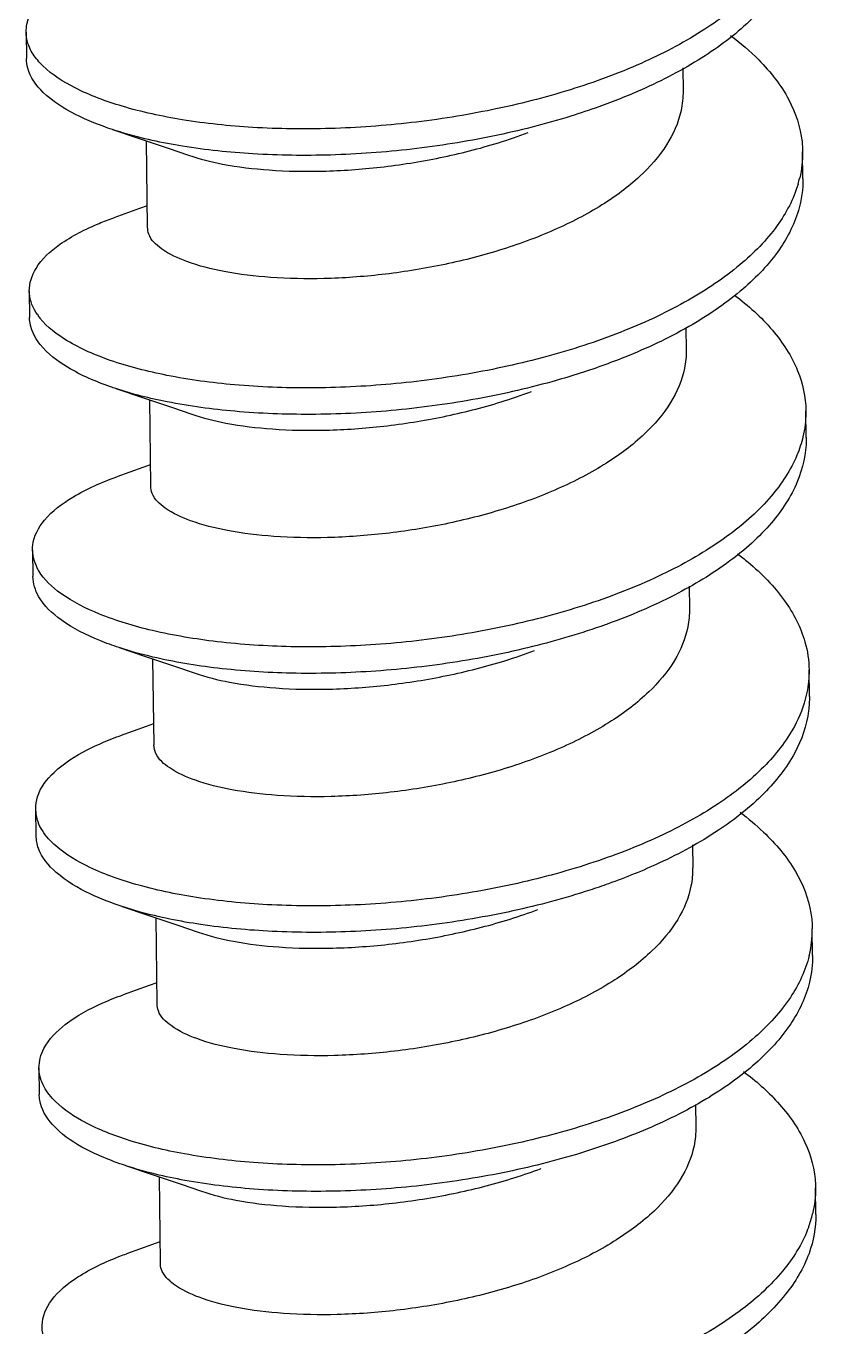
# Model space of a CAD drawing. Header units: millimetres. Extents: x -2947 to 97, y -3022 to 322.
# Drawn here: x -1621.39 to -1618.33, y -1762.5 to -1757.46 of the extents above; entities that cross this region are included whole.
import ezdxf

# ---------------------------------------------------------------- set-up
doc = ezdxf.new("R2010")
doc.units = ezdxf.units.MM
doc.layers.get('0').update_dxf_attribs({"linetype": 'CONTINUOUS'})

msp = doc.modelspace()

# ---------------------------------------------------------------- linework, layer by layer
at = {"color": 7}
for p, q in [((-1621.387211646453, -1757.485505361473, 1e-08), (-1621.385938865753, -1757.587993717873, 1e-08)), ((-1618.845290566853, -1757.624425561473, 1e-08), (-1618.844189687953, -1757.713071845474, 1e-08)), ((-1621.052105836753, -1757.863110802673, 1e-08), (-1620.949163565253, -1757.897261772874, 1e-08)), ((-1620.949163565253, -1757.897261772874, 1e-08), (-1620.837081249653, -1757.935033502673, 1e-08)), ((-1620.921948764753, -1757.906433158174, 1e-08), (-1620.917806827953, -1758.239955109474, 1e-08)), ((-1620.837081249653, -1757.935033502673, 1e-08), (-1620.757999161153, -1757.962202224874, 1e-08)), ((-1618.379947694953, -1758.051794427473, 1e-08), (-1618.381220475653, -1757.949306071073, 1e-08)), ((-1620.947603332553, -1758.168244353174, 1e-08), (-1621.047866332053, -1758.204290296574, 1e-08)), ((-1620.918827748253, -1758.157747353674, 1e-08), (-1620.947603332553, -1758.168244353174, 1e-08)), ((-1621.374766679753, -1758.487613734773, 1e-08), (-1621.373493899153, -1758.590102091073, 1e-08)), ((-1618.832796404653, -1758.630495319574, 1e-08), (-1618.831744721253, -1758.715180218774, 1e-08)), ((-1621.039660870153, -1758.865219175973, 1e-08), (-1620.936718598653, -1758.899370146174, 1e-08)), ((-1620.936718598653, -1758.899370146174, 1e-08), (-1620.824636282953, -1758.937141875873, 1e-08)), ((-1620.909503798053, -1758.908541531373, 1e-08), (-1620.905361861253, -1759.242063482774, 1e-08)), ((-1620.824636282953, -1758.937141875873, 1e-08), (-1620.745554194453, -1758.964310598174, 1e-08)), ((-1618.367502728253, -1759.053902800673, 1e-08), (-1618.368775508953, -1758.951414444373, 1e-08)), ((-1620.935158365853, -1759.170352726373, 1e-08), (-1621.035421365453, -1759.206398669774, 1e-08)), ((-1620.906382781553, -1759.159855726874, 1e-08), (-1620.935158365853, -1759.170352726373, 1e-08)), ((-1621.362321713153, -1759.489722107974, 1e-08), (-1621.361048932453, -1759.592210464374, 1e-08)), ((-1618.820395113753, -1759.629086782573, 1e-08), (-1618.819299754653, -1759.717288591974, 1e-08)), ((-1621.027215903453, -1759.867327549173, 1e-08), (-1620.924273631953, -1759.901478519374, 1e-08)), ((-1620.924273631953, -1759.901478519374, 1e-08), (-1620.812191316353, -1759.939250249173, 1e-08)), ((-1620.897058831453, -1759.910649904573, 1e-08), (-1620.892916894653, -1760.244171855973, 1e-08)), ((-1620.812191316353, -1759.939250249173, 1e-08), (-1620.733109227853, -1759.966418971374, 1e-08)), ((-1618.355057761653, -1760.056011173973, 1e-08), (-1618.356330542353, -1759.953522817574, 1e-08)), ((-1620.922713399253, -1760.172461099673, 1e-08), (-1621.022976398753, -1760.208507043073, 1e-08)), ((-1620.893937814953, -1760.161964100173, 1e-08), (-1620.922713399253, -1760.172461099673, 1e-08)), ((-1621.349876746453, -1760.491830481274, 1e-08), (-1621.348603965853, -1760.594318837574, 1e-08)), ((-1618.807964452153, -1760.630043267273, 1e-08), (-1618.806854787953, -1760.719396965173, 1e-08)), ((-1621.014770936853, -1760.869435922473, 1e-08), (-1620.911828665353, -1760.903586892674, 1e-08)), ((-1620.911828665353, -1760.903586892674, 1e-08), (-1620.799746349753, -1760.941358622374, 1e-08)), ((-1620.884613864753, -1760.912758277873, 1e-08), (-1620.880471927953, -1761.246280229273, 1e-08)), ((-1620.799746349753, -1760.941358622374, 1e-08), (-1620.720664261153, -1760.968527344673, 1e-08)), ((-1618.342612795053, -1761.058119547174, 1e-08), (-1618.343885575653, -1760.955631190874, 1e-08)), ((-1620.910268432653, -1761.174569472873, 1e-08), (-1621.010531432153, -1761.210615416273, 1e-08)), ((-1620.881492848253, -1761.164072473373, 1e-08), (-1620.910268432653, -1761.174569472873, 1e-08)), ((-1621.337431779853, -1761.493938854474, 1e-08), (-1621.336158999153, -1761.596427210874, 1e-08)), ((-1618.795487978853, -1761.634688659074, 1e-08), (-1618.794409821353, -1761.721505338473, 1e-08)), ((-1621.002325970153, -1761.871544295674, 1e-08), (-1620.899383698653, -1761.905695265873, 1e-08)), ((-1620.899383698653, -1761.905695265873, 1e-08), (-1620.787301383053, -1761.943466995674, 1e-08)), ((-1620.872168898153, -1761.914866651074, 1e-08), (-1620.868026961353, -1762.248388602473, 1e-08)), ((-1620.787301383053, -1761.943466995674, 1e-08), (-1620.708219294553, -1761.970635717873, 1e-08)), ((-1618.330167828353, -1762.060227920374, 1e-08), (-1618.331440609053, -1761.957739564074, 1e-08)), ((-1620.897823465953, -1762.176677846173, 1e-08), (-1620.998086465453, -1762.212723789573, 1e-08)), ((-1620.869047881653, -1762.166180846573, 1e-08), (-1620.897823465953, -1762.176677846173, 1e-08))]:
    msp.add_line(p, q, dxfattribs=at)
for centre, radius, start, end in [((-1618.817126164053, -1757.950532323974, 1e-08), 0.436007594, 343.5682483880861, 346.7797100400228), ((-1621.135468637153, -1758.437560754073, 1e-08), 0.2511278317, 214.2789915231026, 218.0139488016406), ((-1618.765912017753, -1760.959848448073, 1e-08), 0.4218786062, -13.26970093870881, 0.5725196204808767), ((-1618.763801350453, -1760.960337336974, 1e-08), 0.4197120758, 346.3797222877934, 346.7291200961873), ((-1618.785569916653, -1761.953831220374, 1e-08), 0.4548625884, 340.0885104719924, 346.7145178531936)]:
    msp.add_arc(centre, radius, start, end, dxfattribs=at)
for points, start_tangent, end_tangent in [([(-1618.404200005953, -1757.044622456073, 1e-08), (-1618.462396239353, -1757.186471093773, 1e-08), (-1618.588491368153, -1757.341170037873, 1e-08), (-1618.772694536953, -1757.482852642674, 1e-08), (-1619.006778887553, -1757.606708493674, 1e-08), (-1619.280294829653, -1757.708721546173, 1e-08), (-1619.581035679953, -1757.785849082174, 1e-08), (-1619.895581598653, -1757.836157295773, 1e-08), (-1620.209897584553, -1757.858907464573, 1e-08), (-1620.509958882553, -1757.854588867273, 1e-08), (-1620.782375934053, -1757.824896981374, 1e-08), (-1621.014991022953, -1757.772657931973, 1e-08), (-1621.197420029853, -1757.701702557673, 1e-08), (-1621.321515154253, -1757.616695706573, 1e-08), (-1621.359736605553, -1757.571237745174, 1e-08)], (-0.2234260978810866, -0.9747208722427313), (-0.5468291230234762, 0.8372442357002977)), ([(-1618.392587594153, -1757.049688576873, 1e-08), (-1618.398773902453, -1757.126634596274, 1e-08), (-1618.461123458653, -1757.288959450173, 1e-08), (-1618.587218587453, -1757.443658394273, 1e-08), (-1618.771421756253, -1757.585340999074, 1e-08), (-1619.005506106853, -1757.709196850074, 1e-08), (-1619.170399448553, -1757.774969270473, 1e-08)], (0.01294030414130141, -0.9999162707590725), (-0.9416452198937902, -0.3366070109952784)), ([(-1621.386383495653, -1757.485505014974, 1e-08), (-1621.375356739753, -1757.426081904173, 1e-08), (-1621.302666659053, -1757.331974883373, 1e-08), (-1621.166878185853, -1757.246303803874, 1e-08), (-1621.060328153353, -1757.202134757074, 1e-08)], (-0.0004184959220286516, 0.9999999124305778), (0.9416817033333387, 0.3365049325154416)), ([(-1621.359736605553, -1757.571237745174, 1e-08), (-1621.381727984953, -1757.522928368273, 1e-08), (-1621.386383495653, -1757.485505014974, 1e-08)], (-0.5468291229652805, 0.8372442357383072), (-0.0004184964622882094, 0.9999999124303517)), ([(-1618.660846854853, -1757.498484234874, 1e-08), (-1618.551080894553, -1757.593482608973, 1e-08), (-1618.435148534853, -1757.747562962573, 1e-08), (-1618.383671940553, -1757.909596891774, 1e-08), (-1618.381320965053, -1757.949307024373, 1e-08)], (0.8003268582774906, -0.5995639414772052), (0.009485600720088872, -0.9999550106774701)), ([(-1621.052106969553, -1757.863114240273, 1e-08), (-1621.196147249153, -1757.804190914073, 1e-08), (-1621.320242373553, -1757.719184062973, 1e-08), (-1621.380455204253, -1757.625416724573, 1e-08), (-1621.385110715053, -1757.587993371274, 1e-08)], (-0.9497639880613264, 0.3129670381715053), (-0.0004184960505023935, 0.9999999124305241)), ([(-1618.844338657253, -1757.712801204174, 1e-08), (-1618.852067582253, -1757.789719612274, 1e-08), (-1618.908024111753, -1757.921956268573, 1e-08), (-1619.012282891553, -1758.044565418474, 1e-08), (-1619.157966534153, -1758.154481680373, 1e-08), (-1619.342753061553, -1758.251401553573, 1e-08), (-1619.555114490353, -1758.330098518074, 1e-08), (-1619.780151379253, -1758.387492617574, 1e-08), (-1620.010006380453, -1758.423964700974, 1e-08), (-1620.233879355953, -1758.439513128673, 1e-08), (-1620.440464469853, -1758.435031630373, 1e-08)], (0.01212621382517516, -0.9999264747661532), (-0.9974433968558539, 0.07146096884772506)), ([(-1619.170399448553, -1757.774969270473, 1e-08), (-1619.279022048953, -1757.811209902473, 1e-08), (-1619.579762899353, -1757.888337438474, 1e-08), (-1619.894308817953, -1757.938645652173, 1e-08), (-1620.208624803853, -1757.961395820873, 1e-08), (-1620.508686101953, -1757.957077223573, 1e-08), (-1620.781103153353, -1757.927385337774, 1e-08), (-1621.013718242253, -1757.875146288373, 1e-08), (-1621.052106969553, -1757.863114240273, 1e-08)], (-0.9416452198873374, -0.3366070110133301), (-0.9497639880909754, 0.3129670380815296)), ([(-1620.445627295353, -1758.019304464273, 1e-08), (-1620.239644589153, -1758.023800573973, 1e-08), (-1620.015871128753, -1758.008317066874, 1e-08), (-1619.783965168053, -1757.971488464973, 1e-08), (-1619.558862581153, -1757.913933959973, 1e-08), (-1619.443542804753, -1757.874586042074, 1e-08)], (0.9974433968559832, -0.0714609688459223), (0.9363005669648075, 0.3511997270804462)), ([(-1620.757992040153, -1757.962181660674, 1e-08), (-1620.626639975553, -1757.996356812873, 1e-08), (-1620.445627295353, -1758.019304464273, 1e-08)], (0.9449497002981709, -0.3272156229558683), (0.9974433968521875, -0.07146096889889932)), ([(-1618.381320965053, -1757.949307024373, 1e-08), (-1618.392673653453, -1758.050245353673, 1e-08)], (0.009485601094784992, -0.9999550106739157), (-0.2286845289982725, -0.9735005835626592)), ([(-1618.398926270353, -1758.073867116073, 1e-08), (-1618.480213117353, -1758.234556704674, 1e-08), (-1618.623891629953, -1758.386008281574, 1e-08), (-1618.823540750553, -1758.522976121673, 1e-08), (-1619.070245341053, -1758.640859902974, 1e-08), (-1619.352993446553, -1758.735909699374, 1e-08), (-1619.659166993453, -1758.805393079374, 1e-08), (-1619.975104058153, -1758.847716864674, 1e-08), (-1620.286707649253, -1758.862498123373, 1e-08), (-1620.580073877353, -1758.850581233074, 1e-08), (-1620.842111519853, -1758.814000255274, 1e-08), (-1621.061125372553, -1758.755888296773, 1e-08), (-1621.227337394653, -1758.680337895973, 1e-08), (-1621.333322423053, -1758.592218658073, 1e-08)], (-0.2828692089936874, -0.959158490867534), (-0.615489962513103, 0.7881447240485842)), ([(-1618.380048184353, -1758.051795380673, 1e-08), (-1618.397653489653, -1758.176355472473, 1e-08), (-1618.478940336653, -1758.337045061073, 1e-08), (-1618.622618849253, -1758.488496637974, 1e-08), (-1618.822267969853, -1758.625464478073, 1e-08), (-1619.068972560353, -1758.743348259373, 1e-08), (-1619.157956346353, -1758.777072422773, 1e-08)], (0.009485600704099446, -0.9999550106776216), (-0.9415781800163041, -0.3367944935968883)), ([(-1621.374672683153, -1758.487613792473, 1e-08), (-1621.348540863553, -1758.400310511874, 1e-08), (-1621.257058801753, -1758.308079210874, 1e-08), (-1621.103950680953, -1758.225879273974, 1e-08), (-1621.047887572153, -1758.204231052874, 1e-08)], (0.0006137365329465062, 0.9999998116637163), (0.9413304639568387, 0.3374862332404135)), ([(-1620.440464469853, -1758.435031630373, 1e-08), (-1620.620627315253, -1758.412246182973, 1e-08), (-1620.764728345753, -1758.373676779774, 1e-08), (-1620.862720544653, -1758.324032557874, 1e-08), (-1620.912085512053, -1758.267212860073, 1e-08), (-1620.916533910153, -1758.240076214573, 1e-08)], (-0.9974433968575658, 0.0714609688238313), (-0.001165242136687796, 0.999999321105151)), ([(-1621.342976786353, -1758.579001751973, 1e-08), (-1621.374339042253, -1758.496960262074, 1e-08), (-1621.374672683153, -1758.487613792473, 1e-08)], (-0.5628059339868379, 0.826589063966614), (0.0006137369067209095, 0.999999811663487)), ([(-1618.644954624853, -1758.503223812374, 1e-08), (-1618.498561745253, -1758.639211110074, 1e-08), (-1618.400948907453, -1758.796175283973, 1e-08), (-1618.368781323053, -1758.951414523273, 1e-08)], (0.7980946018561867, -0.6025321622021639), (0.01357627106794115, -0.9999078381850448)), ([(-1621.039667158553, -1758.865238179773, 1e-08), (-1621.059852591853, -1758.858376653073, 1e-08), (-1621.226064613953, -1758.782826252374, 1e-08), (-1621.332049642453, -1758.694707014373, 1e-08), (-1621.373066261553, -1758.599448618474, 1e-08), (-1621.373399902453, -1758.590102148773, 1e-08)], (-0.9493732630433096, 0.314150294315474), (0.0006137364181953476, 0.9999998116637868)), ([(-1618.831896784253, -1758.714923854273, 1e-08), (-1618.838519192153, -1758.786581918774, 1e-08), (-1618.892278770053, -1758.918790526073, 1e-08), (-1618.994511774853, -1759.041699707873, 1e-08), (-1619.140732556553, -1759.153575403974, 1e-08), (-1619.327327823153, -1759.252193034673, 1e-08), (-1619.540826536953, -1759.331636891673, 1e-08), (-1619.765444526853, -1759.389136144373, 1e-08), (-1619.994621910853, -1759.425737931774, 1e-08), (-1620.220677525953, -1759.441602929073, 1e-08), (-1620.428019503153, -1759.437140003573, 1e-08)], (0.01265360833758065, -0.9999199398932092), (-0.9974433968537072, 0.07146096887768871)), ([(-1619.157956346353, -1758.777072422773, 1e-08), (-1619.351720665853, -1758.838398055674, 1e-08), (-1619.657894212753, -1758.907881435674, 1e-08), (-1619.973831277453, -1758.950205221073, 1e-08), (-1620.285434868553, -1758.964986479673, 1e-08), (-1620.578801096653, -1758.953069589374, 1e-08), (-1620.840838739153, -1758.916488611674, 1e-08), (-1621.039667158553, -1758.865238179773, 1e-08)], (-0.9415781800148845, -0.336794493600857), (-0.949373263007222, 0.3141502944245321)), ([(-1620.433182328753, -1759.021412837573, 1e-08), (-1620.226597214853, -1759.025894335874, 1e-08), (-1620.002724239353, -1759.010345908173, 1e-08), (-1619.772869238153, -1758.973873824773, 1e-08), (-1619.547832349253, -1758.916479725273, 1e-08), (-1619.431097842353, -1758.876694403573, 1e-08)], (0.9974433968533465, -0.07146096888272381), (0.9362988853314242, 0.3512042102924346)), ([(-1620.745551457053, -1758.964302706674, 1e-08), (-1620.613345174153, -1758.998627390174, 1e-08), (-1620.433182328753, -1759.021412837573, 1e-08)], (0.9447733261966484, -0.3277245216753261), (0.9974433968461708, -0.0714609689828806)), ([(-1618.368781323053, -1758.951414523273, 1e-08), (-1618.368755811553, -1758.959457461173, 1e-08), (-1618.380122451753, -1759.051657495073, 1e-08)], (0.0135762715469181, -0.9999078381785415), (-0.2302505808978142, -0.9731313734518167)), ([(-1618.380122451753, -1759.051657495073, 1e-08), (-1618.403398333153, -1759.123284738474, 1e-08), (-1618.503314117153, -1759.281859922974, 1e-08), (-1618.664032196553, -1759.429619857674, 1e-08), (-1618.878372221353, -1759.561483319173, 1e-08), (-1619.136764419053, -1759.673077439174, 1e-08), (-1619.427676028553, -1759.760932562373, 1e-08), (-1619.738125206153, -1759.822636855673, 1e-08), (-1620.054259503753, -1759.856943781173, 1e-08), (-1620.361973141453, -1759.863827642374, 1e-08), (-1620.647535567953, -1759.844484729374, 1e-08), (-1620.898203302453, -1759.801280011173, 1e-08), (-1621.102787789753, -1759.737641751773, 1e-08), (-1621.252153969553, -1759.657908744874, 1e-08), (-1621.338107346253, -1759.569832569473, 1e-08)], (-0.230250581066729, -0.9731313734118502), (-0.4981406019444228, 0.8670962695655241)), ([(-1618.367508542353, -1759.053902879673, 1e-08), (-1618.367483030853, -1759.061945817473, 1e-08), (-1618.402125552553, -1759.225773094774, 1e-08), (-1618.502041336453, -1759.384348279274, 1e-08), (-1618.662759415853, -1759.532108214074, 1e-08), (-1618.877099440653, -1759.663971675574, 1e-08), (-1619.135491638353, -1759.775565795574, 1e-08), (-1619.145514458253, -1759.779172188973, 1e-08)], (0.0135762711254641, -0.9999078381842638), (-0.9416240378317507, -0.3366662611213512)), ([(-1621.361992212353, -1759.489711595673, 1e-08), (-1621.361291370353, -1759.470874318274, 1e-08), (-1621.316162038353, -1759.374913330274, 1e-08), (-1621.206231663953, -1759.285033122273, 1e-08), (-1621.035421579353, -1759.206398072673, 1e-08)], (-0.03188748453253159, 0.9994914648611001), (0.9414231016873764, 0.3372277325626111)), ([(-1620.428019503153, -1759.437140003573, 1e-08), (-1620.607330159853, -1759.414516593473, 1e-08), (-1620.750229340553, -1759.376538163473, 1e-08), (-1620.848557594453, -1759.327378936874, 1e-08), (-1620.899079181653, -1759.270657113173, 1e-08), (-1620.904087984353, -1759.242143619574, 1e-08)], (-0.9974433968551009, 0.07146096885823737), (-0.006509048862363823, 0.999978815917071)), ([(-1621.338107346253, -1759.569832569473, 1e-08), (-1621.339627338453, -1759.567136974574, 1e-08), (-1621.361992212353, -1759.489711595673, 1e-08)], (-0.4981406021563748, 0.8670962694437592), (-0.0318874844834271, 0.9994914648626666)), ([(-1618.633696252453, -1759.504425069374, 1e-08), (-1618.592781364153, -1759.536814601073, 1e-08), (-1618.451216368453, -1759.685939779374, 1e-08), (-1618.372289858053, -1759.845322694473, 1e-08), (-1618.356485730453, -1759.953525102574, 1e-08)], (0.7983444535517221, -0.6022010739638399), (0.01472236601506962, -0.9998916200963575)), ([(-1621.027238191153, -1759.867395019074, 1e-08), (-1621.101515009153, -1759.840130108174, 1e-08), (-1621.250881188853, -1759.760397101274, 1e-08), (-1621.338354557753, -1759.669625330973, 1e-08), (-1621.360719431653, -1759.592199952073, 1e-08)], (-0.9495338001185739, 0.3136647293407089), (-0.03188748453770184, 0.9994914648609351)), ([(-1618.819446036653, -1759.717160064473, 1e-08), (-1618.825689904953, -1759.786763696473, 1e-08), (-1618.877621096153, -1759.917277734373, 1e-08), (-1618.976925513753, -1760.038916238474, 1e-08), (-1619.121474155953, -1760.151339668274, 1e-08), (-1619.306942289253, -1760.250759362773, 1e-08), (-1619.520044078553, -1760.331144470274, 1e-08), (-1619.744544781853, -1760.389487949473, 1e-08), (-1619.977336515953, -1760.427287115873, 1e-08), (-1620.206734181053, -1760.443673827474, 1e-08), (-1620.415574536553, -1760.439248376773, 1e-08)], (0.01245274315501939, -0.9999224615878548), (-0.9974433968570672, 0.0714609688307901)), ([(-1619.145514458253, -1759.779172188973, 1e-08), (-1619.426403247853, -1759.863420918673, 1e-08), (-1619.736852425453, -1759.925125211973, 1e-08), (-1620.052986723153, -1759.959432137573, 1e-08), (-1620.360700360753, -1759.966315998774, 1e-08), (-1620.646262787353, -1759.946973085674, 1e-08), (-1620.896930521753, -1759.903768367473, 1e-08), (-1621.027238191153, -1759.867395019074, 1e-08)], (-0.9416240378426117, -0.3366662610909739), (-0.9495338001571887, 0.3136647292238129)), ([(-1620.420737362053, -1760.023521210774, 1e-08), (-1620.213395325153, -1760.027984134773, 1e-08), (-1619.987339627153, -1760.012119122573, 1e-08), (-1619.758162282653, -1759.975517330273, 1e-08), (-1619.533548355853, -1759.918019325473, 1e-08), (-1619.418652767253, -1759.878803066174, 1e-08)], (0.9974433968530968, -0.07146096888620782), (0.9363010571383819, 0.3511984202720003)), ([(-1620.733108126453, -1759.966415798473, 1e-08), (-1620.600048018753, -1760.000897800674, 1e-08), (-1620.420737362053, -1760.023521210774, 1e-08)], (0.944707354413157, -0.3279146451711082), (0.9974433968551722, -0.07146096885724007)), ([(-1618.356485730453, -1759.953525102574, 1e-08), (-1618.359500174953, -1760.009364196574, 1e-08), (-1618.367014224553, -1760.051465929474, 1e-08)], (0.01472236641920829, -0.9998916200904068), (-0.2260248050522057, -0.974121546574714)), ([(-1618.367014224553, -1760.051465929474, 1e-08), (-1618.413398568353, -1760.172257546573, 1e-08), (-1618.531564630853, -1760.328247167874, 1e-08), (-1618.708714153353, -1760.471885117774, 1e-08), (-1618.936934592053, -1760.598273850374, 1e-08), (-1619.206037655553, -1760.703284454473, 1e-08), (-1619.504013300853, -1760.783740639573, 1e-08), (-1619.817564907253, -1760.837560273474, 1e-08), (-1620.132701780553, -1760.863848162874, 1e-08), (-1620.435362586553, -1760.862935943774, 1e-08), (-1620.712041931053, -1760.836367303773, 1e-08), (-1620.950392167853, -1760.786829194174, 1e-08), (-1621.139773616553, -1760.718032098373, 1e-08), (-1621.271728671953, -1760.634544690573, 1e-08), (-1621.323945221453, -1760.575453668073, 1e-08)], (-0.2260248051956045, -0.9741215465414411), (-0.5306650687938143, 0.847581609499673)), ([(-1618.355212949853, -1760.056013458874, 1e-08), (-1618.358227394253, -1760.111852552874, 1e-08), (-1618.412125787653, -1760.274745902873, 1e-08), (-1618.530291850153, -1760.430735524274, 1e-08), (-1618.707441372653, -1760.574373474074, 1e-08), (-1618.935661811353, -1760.700762206674, 1e-08), (-1619.133065739953, -1760.781291060173, 1e-08)], (0.01472236604758277, -0.9998916200958786), (-0.9416752908824775, -0.3365228766984521)), ([(-1621.278295034653, -1760.350031146674, 1e-08), (-1621.150329638853, -1760.262968531973, 1e-08), (-1621.022994389153, -1760.208456606574, 1e-08)], (0.72554800084358, 0.6881715618011867), (0.9418760568756979, 0.33596055346467)), ([(-1620.415574536553, -1760.439248376773, 1e-08), (-1620.590939991053, -1760.417367132874, 1e-08), (-1620.731456183753, -1760.380917478873, 1e-08), (-1620.831182615353, -1760.332921444473, 1e-08), (-1620.884303478653, -1760.277747122674, 1e-08), (-1620.891894194453, -1760.244162895874, 1e-08)], (-0.9974433968491038, 0.071460968941944), (-0.02741258703300726, 0.9996242044249217)), ([(-1621.349003369853, -1760.491817856373, 1e-08), (-1621.342586784653, -1760.444813923673, 1e-08), (-1621.278295034653, -1760.350031146674, 1e-08)], (-0.0144537080349528, 0.9998955397060436), (0.7255480009031242, 0.6881715617384085)), ([(-1621.323945221453, -1760.575453668073, 1e-08), (-1621.340358679953, -1760.541590252873, 1e-08), (-1621.349003369853, -1760.491817856373, 1e-08)], (-0.530665068415313, 0.8475816097366501), (-0.01445370817952477, 0.9998955397039538)), ([(-1618.623706399953, -1760.504658816873, 1e-08), (-1618.533071764753, -1760.580877144474, 1e-08), (-1618.409176017353, -1760.733537204674, 1e-08), (-1618.349232118653, -1760.894864653474, 1e-08), (-1618.344054473053, -1760.955632958473, 1e-08)], (0.8002543005788582, -0.5996607827806004), (0.01046524178991853, -0.9999452378576932)), ([(-1621.014779136853, -1760.869460812373, 1e-08), (-1621.138500835853, -1760.820520454773, 1e-08), (-1621.270455891253, -1760.737033046873, 1e-08), (-1621.339085899253, -1760.644078609273, 1e-08), (-1621.347730589153, -1760.594306212774, 1e-08)], (-0.9497838927235265, 0.3129066268440872), (-0.01445370783656905, 0.9998955397089113)), ([(-1618.806990768353, -1760.719403747473, 1e-08), (-1618.813524815053, -1760.790280620273, 1e-08), (-1618.864829119753, -1760.918811711173, 1e-08), (-1618.964520864853, -1761.041063329474, 1e-08), (-1619.108833044753, -1761.153322009074, 1e-08), (-1619.292487076553, -1761.251963253873, 1e-08), (-1619.501690670653, -1761.331387618774, 1e-08), (-1619.725876324253, -1761.390284098274, 1e-08), (-1619.961536713453, -1761.429002580774, 1e-08), (-1620.193180183653, -1761.445753860074, 1e-08), (-1620.403129569853, -1761.441356750073, 1e-08)], (0.0118397346665716, -0.9999299078850602), (-0.9974433968538728, 0.07146096887537705)), ([(-1619.133065739953, -1760.781291060173, 1e-08), (-1619.204764874853, -1760.805772810773, 1e-08), (-1619.502740520253, -1760.886228995973, 1e-08), (-1619.816292126553, -1760.940048629874, 1e-08), (-1620.131428999853, -1760.966336519174, 1e-08), (-1620.434089805853, -1760.965424300174, 1e-08), (-1620.710769150353, -1760.938855660073, 1e-08), (-1620.949119387253, -1760.889317550474, 1e-08), (-1621.014779136853, -1760.869460812373, 1e-08)], (-0.9416752909012103, -0.336522876646033), (-0.9497838927155661, 0.3129066268682498)), ([(-1620.408292395453, -1761.025629583974, 1e-08), (-1620.199452039953, -1761.030055034673, 1e-08), (-1619.970054374853, -1761.013668323073, 1e-08), (-1619.737262640753, -1760.975869156674, 1e-08), (-1619.512761937453, -1760.917525677473, 1e-08), (-1619.406207557753, -1760.880912087874, 1e-08)], (0.9974433968567666, -0.07146096883498533), (0.9363115752539862, 0.3511703775169525)), ([(-1620.720664909453, -1760.968529208873, 1e-08), (-1620.583657849953, -1761.003748340073, 1e-08), (-1620.408292395453, -1761.025629583974, 1e-08)], (0.9445236972755348, -0.3284432755971023), (0.9974433968488315, -0.07146096894574089)), ([(-1618.342781692353, -1761.058121314873, 1e-08), (-1618.354619754553, -1761.161662048074, 1e-08), (-1618.427569028553, -1761.323134015273, 1e-08), (-1618.563537835353, -1761.476076672173, 1e-08), (-1618.756448665853, -1761.615177850474, 1e-08), (-1618.997686643953, -1761.735742165274, 1e-08), (-1619.120619943353, -1761.783401747174, 1e-08)], (0.01046524181979954, -0.9999452378573804), (-0.9416009383797899, -0.336730861137347)), ([(-1618.355892535153, -1761.059173691774, 1e-08), (-1618.428841809253, -1761.220645658873, 1e-08), (-1618.564810616053, -1761.373588315773, 1e-08), (-1618.757721446553, -1761.512689494074, 1e-08), (-1618.998959424653, -1761.633253808974, 1e-08), (-1619.277756190453, -1761.731411888374, 1e-08), (-1619.581669744253, -1761.804292793974, 1e-08), (-1619.897138868953, -1761.850151952074, 1e-08), (-1620.210087424853, -1761.868448892474, 1e-08), (-1620.506551590153, -1761.859871332173, 1e-08), (-1620.773302096453, -1761.826304530473, 1e-08), (-1620.998433731953, -1761.770747280574, 1e-08), (-1621.171895843953, -1761.697178282073, 1e-08), (-1621.285940201753, -1761.610378847373, 1e-08)], (-0.2354865816161155, -0.9718776002556889), (-0.6638702608091706, 0.7478477631264026)), ([(-1621.337014412953, -1761.493941999874, 1e-08), (-1621.318248449353, -1761.418922368473, 1e-08), (-1621.235035334453, -1761.325802804874, 1e-08), (-1621.089516272153, -1761.242013650273, 1e-08), (-1621.010555301153, -1761.210548738174, 1e-08)], (0.007536090842263865, 0.9999716032642212), (0.9414939603517148, 0.3370298541987689)), ([(-1620.403129569853, -1761.441356750073, 1e-08), (-1620.581978590753, -1761.418820859573, 1e-08), (-1620.726360734653, -1761.380381485073, 1e-08), (-1620.825844835253, -1761.330022944173, 1e-08), (-1620.874936414553, -1761.273081221474, 1e-08), (-1620.879296386753, -1761.246281931573, 1e-08)], (-0.9974433968551709, 0.0714609688572592), (-0.001304904777974667, 0.9999991486113978)), ([(-1621.307768877753, -1761.582360950074, 1e-08), (-1621.335466261453, -1761.515719844674, 1e-08), (-1621.337014412953, -1761.493941999874, 1e-08)], (-0.5575669793252076, 0.8301319555144011), (0.007536090466389119, 0.999971603267054)), ([(-1618.609662668653, -1761.507991851874, 1e-08), (-1618.478312427453, -1761.626122588673, 1e-08), (-1618.372551924353, -1761.781868694974, 1e-08), (-1618.331815282053, -1761.944659131574, 1e-08), (-1618.331455331753, -1761.957739721273, 1e-08)], (0.7995350875061815, -0.6006193835087932), (0.01067833541416381, -0.9999429849510334)), ([(-1621.002325127753, -1761.871541744573, 1e-08), (-1621.170623063253, -1761.799666638373, 1e-08), (-1621.284667421053, -1761.712867203673, 1e-08), (-1621.334193480753, -1761.618208200974, 1e-08), (-1621.335741632253, -1761.596430356274, 1e-08)], (-0.9495676387030454, 0.3135622737637971), (0.007536090980484663, 0.9999716032631796)), ([(-1621.285940201753, -1761.610378847373, 1e-08), (-1621.307768877753, -1761.582360950074, 1e-08)], (-0.6638702602400931, 0.747847763631577), (-0.5575669784738889, 0.8301319560861984)), ([(-1618.794537929653, -1761.721461517674, 1e-08), (-1618.801732946953, -1761.795565041673, 1e-08), (-1618.854875718453, -1761.925005161873, 1e-08), (-1618.956583958453, -1762.047465286773, 1e-08), (-1619.101960164153, -1762.158989441673, 1e-08), (-1619.284526885353, -1762.256085158073, 1e-08), (-1619.492205956453, -1762.334432816774, 1e-08), (-1619.716832573853, -1762.393111644374, 1e-08), (-1619.952047534153, -1762.431457356174, 1e-08), (-1620.182348678153, -1762.447903294573, 1e-08), (-1620.390684603253, -1762.443465123274, 1e-08)], (0.0116279793034732, -0.9999323927632897), (-0.9974433968551053, 0.0714609688581731)), ([(-1619.120619943353, -1761.783401747174, 1e-08), (-1619.276483409753, -1761.833900244673, 1e-08), (-1619.580396963553, -1761.906781150373, 1e-08), (-1619.895866088253, -1761.952640308473, 1e-08), (-1620.208814644153, -1761.970937248873, 1e-08), (-1620.505278809453, -1761.962359688574, 1e-08), (-1620.772029315753, -1761.928792886873, 1e-08), (-1620.997160951253, -1761.873235636973, 1e-08), (-1621.002325127753, -1761.871541744573, 1e-08)], (-0.9416009383702675, -0.3367308611639741), (-0.9495676386899372, 0.3135622738034932)), ([(-1620.395847428853, -1762.027737957274, 1e-08), (-1620.185898042553, -1762.032135067273, 1e-08), (-1619.954254572353, -1762.015383787973, 1e-08), (-1619.718594183153, -1761.976665305473, 1e-08), (-1619.494408529553, -1761.917768825973, 1e-08), (-1619.393762813153, -1761.883019869674, 1e-08)], (0.9974433968546802, -0.07146096886410847), (0.936317426136113, 0.3511547771479759)), ([(-1618.331455331753, -1761.957739721273, 1e-08), (-1618.342880755453, -1762.058360072173, 1e-08)], (0.01067833510291131, -0.9999429849543573), (-0.2294333316528783, -0.9733243787795827)), ([(-1620.708215279253, -1761.970624128373, 1e-08), (-1620.574696449653, -1762.005202066774, 1e-08), (-1620.395847428853, -1762.027737957274, 1e-08)], (0.9448987861045092, -0.3273626185413129), (0.997443396855487, -0.07146096885284553)), ([(-1618.330182551053, -1762.060228077673, 1e-08), (-1618.356626300553, -1762.211231263973, 1e-08), (-1618.448349567153, -1762.370799756774, 1e-08), (-1618.601606397353, -1762.520245547174, 1e-08), (-1618.809548918353, -1762.654412288774, 1e-08), (-1619.062892433853, -1762.768824478173, 1e-08), (-1619.108178746153, -1762.785499579573, 1e-08)], (0.01067833545168313, -0.9999429849506327), (-0.9415831913155237, -0.3367804831519691)), ([(-1618.357899081253, -1762.108742907673, 1e-08), (-1618.449622347853, -1762.268311400474, 1e-08), (-1618.602879178053, -1762.417757190774, 1e-08), (-1618.810821699053, -1762.551923932474, 1e-08), (-1619.064165214453, -1762.666336121873, 1e-08), (-1619.351601935353, -1762.757398528774, 1e-08), (-1619.660304860853, -1762.822556402174, 1e-08), (-1619.976499356853, -1762.860409310574, 1e-08), (-1620.286076960753, -1762.870773546674, 1e-08), (-1620.575224062253, -1762.854690312974, 1e-08), (-1620.831037445153, -1762.814379325674, 1e-08), (-1621.042099261753, -1762.753139902473, 1e-08), (-1621.198985818253, -1762.675203943574, 1e-08), (-1621.294687499253, -1762.585547355774, 1e-08)], (-0.3402796802701858, -0.9403242734265771), (-0.5458496178477782, 0.8378831629143972)), ([(-1621.324941574353, -1762.496046234874, 1e-08), (-1621.324921120653, -1762.489668323174, 1e-08), (-1621.288320790153, -1762.393342305773, 1e-08), (-1621.186498772153, -1762.302364681073, 1e-08), (-1621.023973644553, -1762.222292499473, 1e-08), (-1620.998095784053, -1762.212697814373, 1e-08)], (-0.02194086801923237, 0.9997592701798581), (0.9412616377083112, 0.3376781446565177)), ([(-1620.390684603253, -1762.443465123274, 1e-08), (-1620.571803318353, -1762.420497190374, 1e-08), (-1620.717500322953, -1762.381163580374, 1e-08), (-1620.816067478053, -1762.330153357973, 1e-08), (-1620.863310610753, -1762.273076097274, 1e-08), (-1620.866905316853, -1762.248435343573, 1e-08)], (-0.9974433968529879, 0.07146096888772868), (0.005546713733337644, 0.9999846168650598)), ([(-1621.294687499253, -1762.585547355774, 1e-08), (-1621.324941574353, -1762.496046234874, 1e-08)], (-0.5458496176208092, 0.8378831630622592), (-0.02194086761924193, 0.9997592701886364))]:
    msp.add_spline(points, degree=3, dxfattribs=dict(at, start_tangent=start_tangent, end_tangent=end_tangent))

doc.saveas('drawing.dxf')
